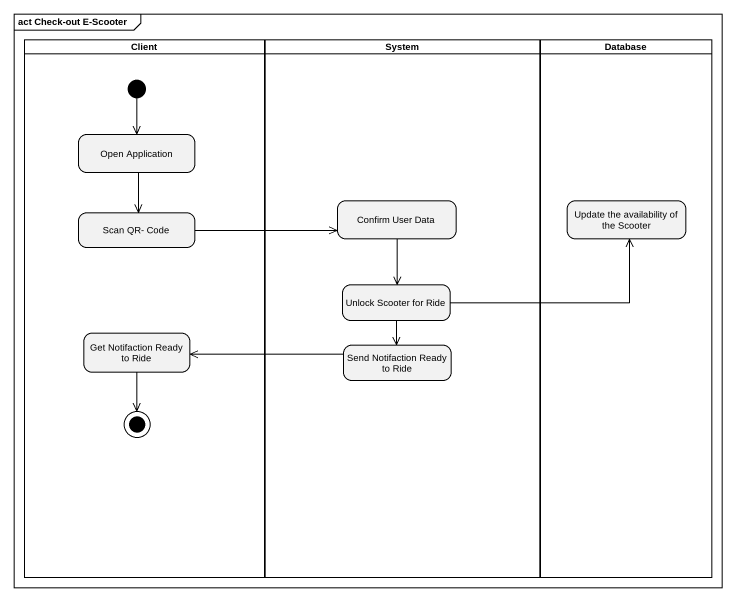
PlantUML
@startuml
mainframe act Check-out E-Scooter
hide empty description
state Client <<partition>> {
  state "Open Application" as Open_Application
  state "Scan QR- Code" as Scan_QR_Code
  state "Get Notifaction Ready to Ride" as Get_Notifaction_Ready_to
  [*] --> Open_Application
  Get_Notifaction_Ready_to --> [*]
}
state System <<partition>> {
  state "Confirm User Data" as Confirm_User_Data
  state "Unlock Scooter for Ride" as Unlock_Scooter_for_Ride
  state "Send Notifaction Ready to Ride" as Send_Notifaction_Ready_to
}
state "Database" as Database_ <<partition>> {
  state "Update the availability of the Scooter" as Update_the_availability_of
}
Open_Application --> Scan_QR_Code
Scan_QR_Code -right-> Confirm_User_Data
Confirm_User_Data --> Unlock_Scooter_for_Ride
Unlock_Scooter_for_Ride -right-> Update_the_availability_of
Unlock_Scooter_for_Ride --> Send_Notifaction_Ready_to
Send_Notifaction_Ready_to -left-> Get_Notifaction_Ready_to
@enduml
